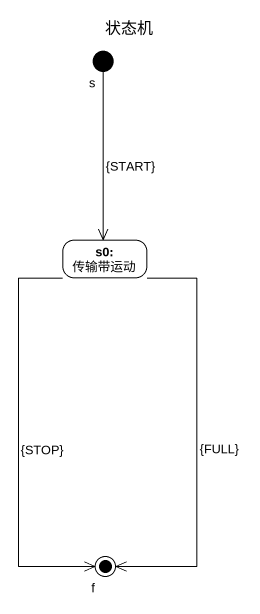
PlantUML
@startuml
title 状态机
hide empty description
state s <<start>>
state "s0: 传输带运动" as s0_传输带运动
state f <<end>>
s --> s0_传输带运动 : {START}
s0_传输带运动 --> f : {STOP}
s0_传输带运动 --> f : {FULL}
@enduml
